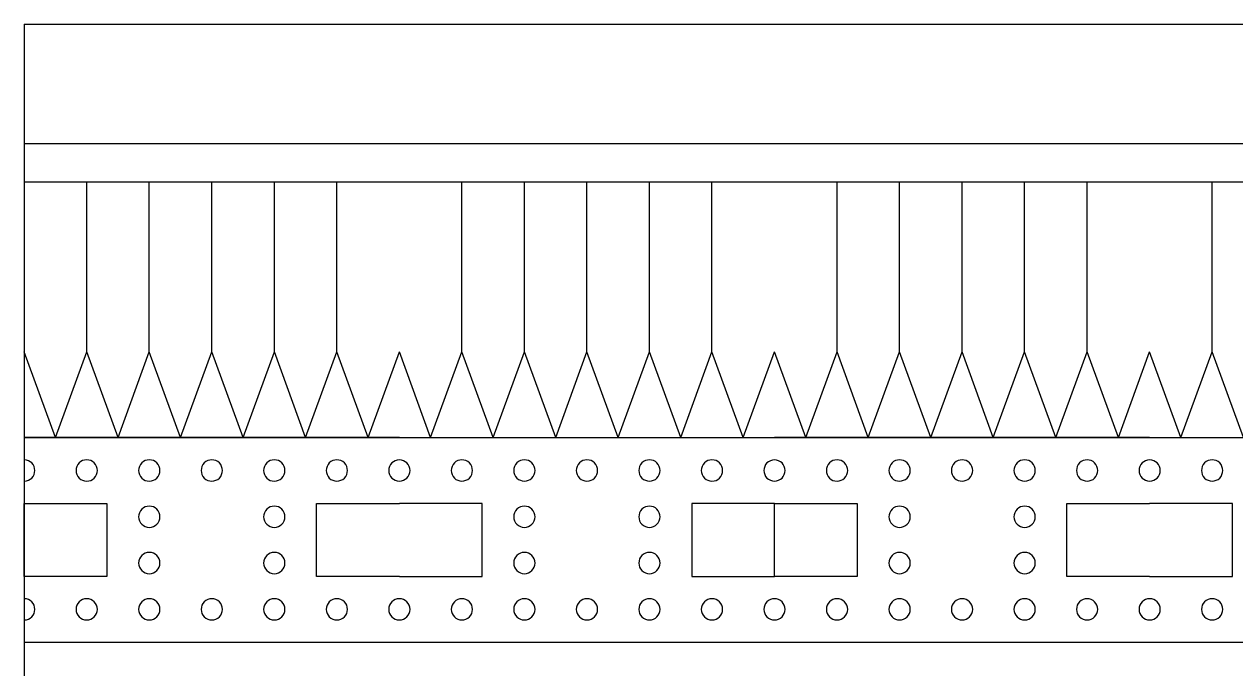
# Model space of a CAD drawing. Extents: x -111 to 2985, y -118 to 122.
# Drawn here: x -62.03 to -41.2, y -92.75 to -81.66 of the extents above; entities that cross this region are included whole.
import ezdxf

# ---------------------------------------------------------------- set-up
doc = ezdxf.new("R2010")
doc.units = 0
doc.layers.add('LAYER_03', color=5, linetype='CONTINUOUS')

msp = doc.modelspace()

# ---------------------------------------------------------------- linework, layer by layer
at = {"layer": 'LAYER_03'}
for points in [[(-62.028, -81.661), (-23.324, -81.661), (-23.324, -118.385)], [(-62.028, -81.661), (-62.028, -118.385)], [(-62.028, -83.713), (-23.324, -83.713)], [(-62.028, -84.373), (-23.324, -84.373)], [(-60.953, -87.294), (-60.953, -84.373)], [(-59.877, -87.294), (-59.877, -84.373)], [(-58.802, -87.294), (-58.802, -84.373)], [(-57.727, -87.294), (-57.727, -84.373)], [(-56.652, -87.294), (-56.652, -84.373)], [(-55.04, -88.771), (-54.502, -87.294), (-54.502, -84.373)], [(-53.964, -88.771), (-53.427, -87.294), (-53.427, -84.373)], [(-52.889, -88.771), (-52.352, -87.294), (-52.352, -84.373)], [(-51.814, -88.771), (-51.277, -87.294), (-51.277, -84.373)], [(-50.739, -88.771), (-50.202, -87.294), (-50.202, -84.373)], [(-47.514, -88.771), (-48.051, -87.294), (-48.051, -84.373)], [(-46.439, -88.771), (-46.976, -87.294), (-46.976, -84.373)], [(-45.364, -88.771), (-45.901, -87.294), (-45.901, -84.373)], [(-44.289, -88.771), (-44.826, -87.294), (-44.826, -84.373)], [(-43.214, -88.771), (-43.751, -87.294), (-43.751, -84.373)], [(-41.601, -87.294), (-41.601, -84.373)], [(-61.49, -88.771), (-62.028, -87.294)], [(-61.49, -88.771), (-60.953, -87.294)], [(-60.415, -88.771), (-60.953, -87.294)], [(-60.415, -88.771), (-59.877, -87.294)], [(-59.34, -88.771), (-59.877, -87.294)], [(-59.34, -88.771), (-58.802, -87.294)], [(-58.265, -88.771), (-58.802, -87.294)], [(-58.265, -88.771), (-57.727, -87.294)], [(-57.19, -88.771), (-57.727, -87.294)], [(-57.19, -88.771), (-56.652, -87.294)], [(-56.115, -88.771), (-56.652, -87.294)], [(-56.115, -88.771), (-55.577, -87.294)], [(-55.04, -88.771), (-55.577, -87.294)], [(-53.964, -88.771), (-54.502, -87.294)], [(-52.889, -88.771), (-53.427, -87.294)], [(-51.814, -88.771), (-52.352, -87.294)], [(-50.739, -88.771), (-51.277, -87.294)], [(-49.664, -88.771), (-50.202, -87.294)], [(-49.664, -88.771), (-49.127, -87.294)], [(-48.589, -88.771), (-49.127, -87.294)], [(-48.589, -88.771), (-48.051, -87.294)], [(-47.514, -88.771), (-46.976, -87.294)], [(-46.439, -88.771), (-45.901, -87.294)], [(-45.364, -88.771), (-44.826, -87.294)], [(-44.289, -88.771), (-43.751, -87.294)], [(-43.214, -88.771), (-42.676, -87.294)], [(-42.138, -88.771), (-42.676, -87.294)], [(-42.138, -88.771), (-41.601, -87.294)], [(-41.063, -88.771), (-41.601, -87.294)], [(-60.953, -88.771), (-62.028, -88.771)], [(-62.028, -88.771), (-55.577, -88.771)], [(-59.877, -88.771), (-60.953, -88.771)], [(-58.802, -88.771), (-59.877, -88.771)], [(-57.727, -88.771), (-58.802, -88.771)], [(-56.652, -88.771), (-57.727, -88.771)], [(-55.577, -88.771), (-56.652, -88.771)], [(-55.577, -88.771), (-54.502, -88.771), (-53.427, -88.771), (-52.352, -88.771), (-51.277, -88.771), (-50.202, -88.771), (-49.127, -88.771)], [(-49.127, -88.771), (-30.295, -88.771)], [(-42.676, -88.771), (-43.751, -88.771), (-44.826, -88.771), (-45.901, -88.771), (-46.976, -88.771), (-48.051, -88.771), (-49.127, -88.771)], [(-42.676, -88.771), (-41.601, -88.771)], [(-41.601, -88.771), (-40.526, -88.771)], [(-55.577, -91.159), (-57, -91.159), (-57, -89.901), (-55.577, -89.901)], [(-55.577, -91.159), (-54.155, -91.159), (-54.155, -89.901), (-55.577, -89.901)], [(-42.676, -91.159), (-44.099, -91.159), (-44.099, -89.901), (-42.676, -89.901)], [(-42.676, -91.159), (-41.253, -91.159), (-41.253, -89.901), (-42.676, -89.901)], [(-62.028, -92.289), (-23.324, -92.289)]]:
    msp.add_lwpolyline(points, dxfattribs=at)
for points in [[(-62.028, -89.519, 1), (-62.028, -89.153)], [(-55.577, -89.153, 1), (-55.577, -89.519)], [(-55.577, -89.519, 1), (-55.577, -89.153)], [(-49.127, -89.153, 1), (-49.127, -89.519)], [(-49.127, -89.519, 1), (-49.127, -89.153)], [(-42.676, -89.153, 1), (-42.676, -89.519)], [(-42.676, -89.519, 1), (-42.676, -89.153)], [(-62.028, -91.907, 1), (-62.028, -91.541)], [(-55.577, -91.541, 1), (-55.577, -91.907)], [(-55.577, -91.907, 1), (-55.577, -91.541)], [(-49.127, -91.541, 1), (-49.127, -91.907)], [(-49.127, -91.907, 1), (-49.127, -91.541)], [(-42.676, -91.541, 1), (-42.676, -91.907)], [(-42.676, -91.907, 1), (-42.676, -91.541)]]:
    msp.add_lwpolyline(points, format="xyb", dxfattribs=at)
for points in [[(-60.953, -89.153, 0.414214), (-61.136, -89.336, 0.414214), (-60.953, -89.519, 0.414214), (-60.769, -89.336, 0.414214)], [(-59.877, -89.153, 0.414214), (-60.061, -89.336, 0.414214), (-59.877, -89.519, 0.414214), (-59.694, -89.336, 0.414214)], [(-58.802, -89.153, 0.414214), (-58.986, -89.336, 0.414214), (-58.802, -89.519, 0.414214), (-58.619, -89.336, 0.414214)], [(-57.727, -89.153, 0.414214), (-57.911, -89.336, 0.414214), (-57.727, -89.519, 0.414214), (-57.544, -89.336, 0.414214)], [(-56.652, -89.153, 0.414214), (-56.835, -89.336, 0.414214), (-56.652, -89.519, 0.414214), (-56.469, -89.336, 0.414214)], [(-54.502, -89.153, 0.414214), (-54.685, -89.336, 0.414214), (-54.502, -89.519, 0.414214), (-54.319, -89.336, 0.414214)], [(-53.427, -89.153, 0.414214), (-53.61, -89.336, 0.414214), (-53.427, -89.519, 0.414214), (-53.244, -89.336, 0.414214)], [(-52.352, -89.153, 0.414214), (-52.535, -89.336, 0.414214), (-52.352, -89.519, 0.414214), (-52.169, -89.336, 0.414214)], [(-51.277, -89.153, 0.414214), (-51.46, -89.336, 0.414214), (-51.277, -89.519, 0.414214), (-51.094, -89.336, 0.414214)], [(-50.202, -89.153, 0.414214), (-50.385, -89.336, 0.414214), (-50.202, -89.519, 0.414214), (-50.018, -89.336, 0.414214)], [(-48.051, -89.153, 0.414214), (-48.235, -89.336, 0.414214), (-48.051, -89.519, 0.414214), (-47.868, -89.336, 0.414214)], [(-46.976, -89.153, 0.414214), (-47.16, -89.336, 0.414214), (-46.976, -89.519, 0.414214), (-46.793, -89.336, 0.414214)], [(-45.901, -89.153, 0.414214), (-46.085, -89.336, 0.414214), (-45.901, -89.519, 0.414214), (-45.718, -89.336, 0.414214)], [(-44.826, -89.153, 0.414214), (-45.009, -89.336, 0.414214), (-44.826, -89.519, 0.414214), (-44.643, -89.336, 0.414214)], [(-43.751, -89.153, 0.414214), (-43.934, -89.336, 0.414214), (-43.751, -89.519, 0.414214), (-43.568, -89.336, 0.414214)], [(-41.601, -89.153, 0.414214), (-41.784, -89.336, 0.414214), (-41.601, -89.519, 0.414214), (-41.418, -89.336, 0.414214)], [(-59.877, -89.949, 0.414214), (-60.061, -90.132, 0.414214), (-59.877, -90.315, 0.414214), (-59.694, -90.132, 0.414214)], [(-57.727, -89.949, 0.414214), (-57.911, -90.132, 0.414214), (-57.727, -90.315, 0.414214), (-57.544, -90.132, 0.414214)], [(-53.427, -89.949, 0.414214), (-53.61, -90.132, 0.414214), (-53.427, -90.315, 0.414214), (-53.244, -90.132, 0.414214)], [(-51.277, -89.949, 0.414214), (-51.46, -90.132, 0.414214), (-51.277, -90.315, 0.414214), (-51.094, -90.132, 0.414214)], [(-46.976, -89.949, 0.414214), (-47.16, -90.132, 0.414214), (-46.976, -90.315, 0.414214), (-46.793, -90.132, 0.414214)], [(-44.826, -89.949, 0.414214), (-45.009, -90.132, 0.414214), (-44.826, -90.315, 0.414214), (-44.643, -90.132, 0.414214)], [(-59.877, -90.745, 0.414214), (-60.061, -90.928, 0.414214), (-59.877, -91.111, 0.414214), (-59.694, -90.928, 0.414214)], [(-57.727, -90.745, 0.414214), (-57.911, -90.928, 0.414214), (-57.727, -91.111, 0.414214), (-57.544, -90.928, 0.414214)], [(-53.427, -90.745, 0.414214), (-53.61, -90.928, 0.414214), (-53.427, -91.111, 0.414214), (-53.244, -90.928, 0.414214)], [(-51.277, -90.745, 0.414214), (-51.46, -90.928, 0.414214), (-51.277, -91.111, 0.414214), (-51.094, -90.928, 0.414214)], [(-46.976, -90.745, 0.414214), (-47.16, -90.928, 0.414214), (-46.976, -91.111, 0.414214), (-46.793, -90.928, 0.414214)], [(-44.826, -90.745, 0.414214), (-45.009, -90.928, 0.414214), (-44.826, -91.111, 0.414214), (-44.643, -90.928, 0.414214)], [(-60.953, -91.541, 0.414214), (-61.136, -91.724, 0.414214), (-60.953, -91.907, 0.414214), (-60.769, -91.724, 0.414214)], [(-59.877, -91.541, 0.414214), (-60.061, -91.724, 0.414214), (-59.877, -91.907, 0.414214), (-59.694, -91.724, 0.414214)], [(-58.802, -91.541, 0.414214), (-58.986, -91.724, 0.414214), (-58.802, -91.907, 0.414214), (-58.619, -91.724, 0.414214)], [(-57.727, -91.541, 0.414214), (-57.911, -91.724, 0.414214), (-57.727, -91.907, 0.414214), (-57.544, -91.724, 0.414214)], [(-56.652, -91.541, 0.414214), (-56.835, -91.724, 0.414214), (-56.652, -91.907, 0.414214), (-56.469, -91.724, 0.414214)], [(-54.502, -91.541, 0.414214), (-54.685, -91.724, 0.414214), (-54.502, -91.907, 0.414214), (-54.319, -91.724, 0.414214)], [(-53.427, -91.541, 0.414214), (-53.61, -91.724, 0.414214), (-53.427, -91.907, 0.414214), (-53.244, -91.724, 0.414214)], [(-52.352, -91.541, 0.414214), (-52.535, -91.724, 0.414214), (-52.352, -91.907, 0.414214), (-52.169, -91.724, 0.414214)], [(-51.277, -91.541, 0.414214), (-51.46, -91.724, 0.414214), (-51.277, -91.907, 0.414214), (-51.094, -91.724, 0.414214)], [(-50.202, -91.541, 0.414214), (-50.385, -91.724, 0.414214), (-50.202, -91.907, 0.414214), (-50.018, -91.724, 0.414214)], [(-48.051, -91.541, 0.414214), (-48.235, -91.724, 0.414214), (-48.051, -91.907, 0.414214), (-47.868, -91.724, 0.414214)], [(-46.976, -91.541, 0.414214), (-47.16, -91.724, 0.414214), (-46.976, -91.907, 0.414214), (-46.793, -91.724, 0.414214)], [(-45.901, -91.541, 0.414214), (-46.085, -91.724, 0.414214), (-45.901, -91.907, 0.414214), (-45.718, -91.724, 0.414214)], [(-44.826, -91.541, 0.414214), (-45.009, -91.724, 0.414214), (-44.826, -91.907, 0.414214), (-44.643, -91.724, 0.414214)], [(-43.751, -91.541, 0.414214), (-43.934, -91.724, 0.414214), (-43.751, -91.907, 0.414214), (-43.568, -91.724, 0.414214)], [(-41.601, -91.541, 0.414214), (-41.784, -91.724, 0.414214), (-41.601, -91.907, 0.414214), (-41.418, -91.724, 0.414214)]]:
    msp.add_lwpolyline(points, format="xyb", close=True, dxfattribs=at)
for points in [[(-62.028, -89.901), (-60.605, -89.901), (-60.605, -91.159), (-62.028, -91.159)], [(-49.127, -91.159), (-49.127, -89.901), (-50.549, -89.901), (-50.549, -91.159)], [(-49.127, -91.159), (-49.127, -89.901), (-47.704, -89.901), (-47.704, -91.159)]]:
    msp.add_lwpolyline(points, close=True, dxfattribs=at)

doc.saveas('drawing.dxf')
